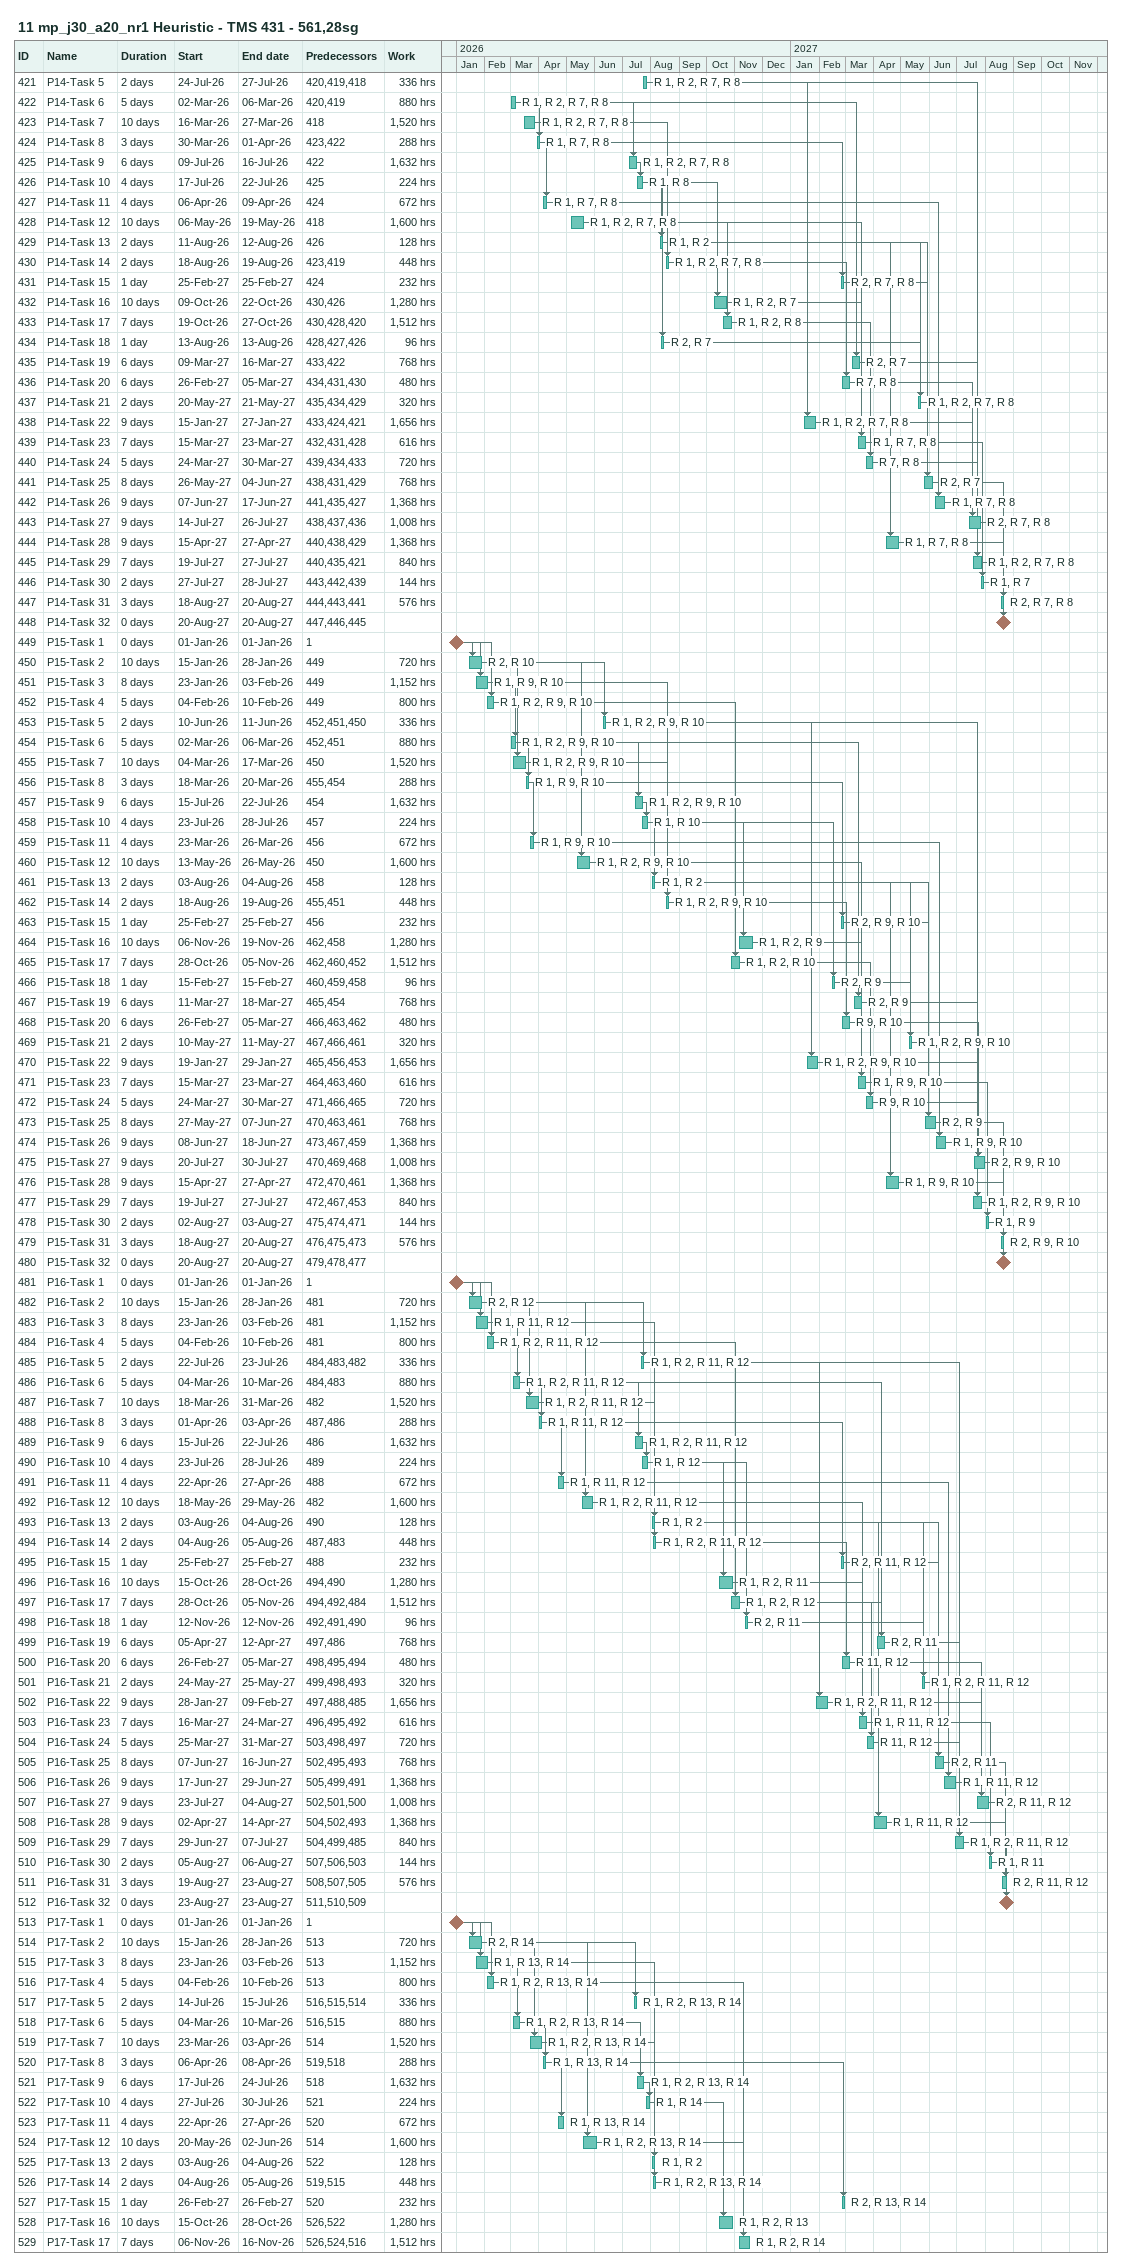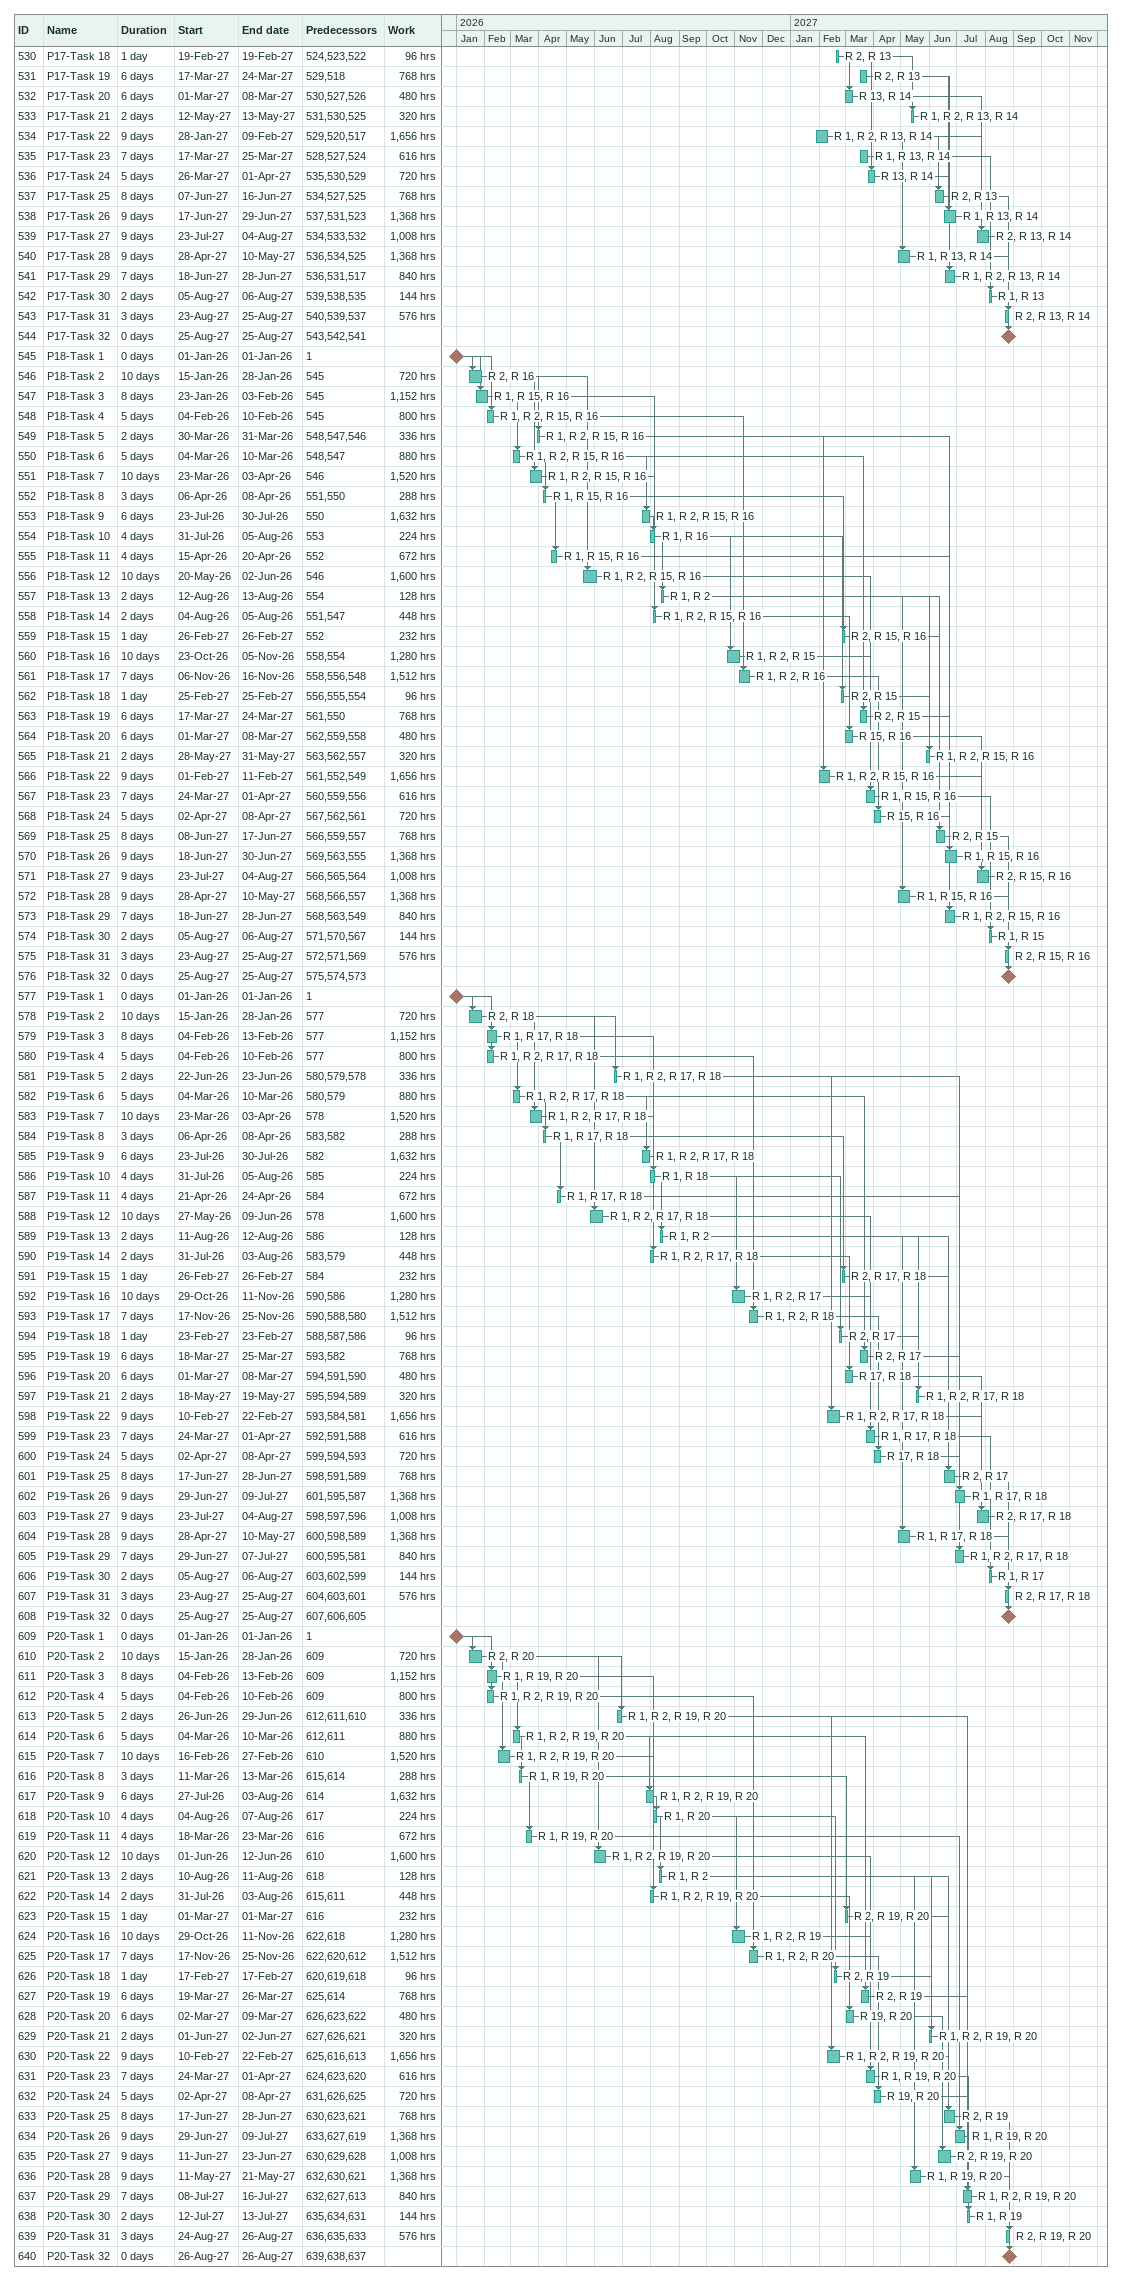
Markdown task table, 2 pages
11 mp_j30_a20_nr1 Heuristic - TMS 431 - 561,28sg

| ID | Task | Duration | Start | Finish | Predecessors | Resources | Work (h) |
|---|---|---|---|---|---|---|---|
| 421 | P14-Task 5 | 2d | 2026-07-24 | 2026-07-27 | 420, 419, 418 | R 1, R 2, R 7, R 8 | 336 |
| 422 | P14-Task 6 | 5d | 2026-03-02 | 2026-03-06 | 420, 419 | R 1, R 2, R 7, R 8 | 880 |
| 423 | P14-Task 7 | 10d | 2026-03-16 | 2026-03-27 | 418 | R 1, R 2, R 7, R 8 | 1520 |
| 424 | P14-Task 8 | 3d | 2026-03-30 | 2026-04-01 | 423, 422 | R 1, R 7, R 8 | 288 |
| 425 | P14-Task 9 | 6d | 2026-07-09 | 2026-07-16 | 422 | R 1, R 2, R 7, R 8 | 1632 |
| 426 | P14-Task 10 | 4d | 2026-07-17 | 2026-07-22 | 425 | R 1, R 8 | 224 |
| 427 | P14-Task 11 | 4d | 2026-04-06 | 2026-04-09 | 424 | R 1, R 7, R 8 | 672 |
| 428 | P14-Task 12 | 10d | 2026-05-06 | 2026-05-19 | 418 | R 1, R 2, R 7, R 8 | 1600 |
| 429 | P14-Task 13 | 2d | 2026-08-11 | 2026-08-12 | 426 | R 1, R 2 | 128 |
| 430 | P14-Task 14 | 2d | 2026-08-18 | 2026-08-19 | 423, 419 | R 1, R 2, R 7, R 8 | 448 |
| 431 | P14-Task 15 | 1d | 2027-02-25 | 2027-02-25 | 424 | R 2, R 7, R 8 | 232 |
| 432 | P14-Task 16 | 10d | 2026-10-09 | 2026-10-22 | 430, 426 | R 1, R 2, R 7 | 1280 |
| 433 | P14-Task 17 | 7d | 2026-10-19 | 2026-10-27 | 430, 428, 420 | R 1, R 2, R 8 | 1512 |
| 434 | P14-Task 18 | 1d | 2026-08-13 | 2026-08-13 | 428, 427, 426 | R 2, R 7 | 96 |
| 435 | P14-Task 19 | 6d | 2027-03-09 | 2027-03-16 | 433, 422 | R 2, R 7 | 768 |
| 436 | P14-Task 20 | 6d | 2027-02-26 | 2027-03-05 | 434, 431, 430 | R 7, R 8 | 480 |
| 437 | P14-Task 21 | 2d | 2027-05-20 | 2027-05-21 | 435, 434, 429 | R 1, R 2, R 7, R 8 | 320 |
| 438 | P14-Task 22 | 9d | 2027-01-15 | 2027-01-27 | 433, 424, 421 | R 1, R 2, R 7, R 8 | 1656 |
| 439 | P14-Task 23 | 7d | 2027-03-15 | 2027-03-23 | 432, 431, 428 | R 1, R 7, R 8 | 616 |
| 440 | P14-Task 24 | 5d | 2027-03-24 | 2027-03-30 | 439, 434, 433 | R 7, R 8 | 720 |
| 441 | P14-Task 25 | 8d | 2027-05-26 | 2027-06-04 | 438, 431, 429 | R 2, R 7 | 768 |
| 442 | P14-Task 26 | 9d | 2027-06-07 | 2027-06-17 | 441, 435, 427 | R 1, R 7, R 8 | 1368 |
| 443 | P14-Task 27 | 9d | 2027-07-14 | 2027-07-26 | 438, 437, 436 | R 2, R 7, R 8 | 1008 |
| 444 | P14-Task 28 | 9d | 2027-04-15 | 2027-04-27 | 440, 438, 429 | R 1, R 7, R 8 | 1368 |
| 445 | P14-Task 29 | 7d | 2027-07-19 | 2027-07-27 | 440, 435, 421 | R 1, R 2, R 7, R 8 | 840 |
| 446 | P14-Task 30 | 2d | 2027-07-27 | 2027-07-28 | 443, 442, 439 | R 1, R 7 | 144 |
| 447 | P14-Task 31 | 3d | 2027-08-18 | 2027-08-20 | 444, 443, 441 | R 2, R 7, R 8 | 576 |
| 448 | P14-Task 32 | 0d | 2027-08-20 | 2027-08-20 | 447, 446, 445 |  |  |
| 449 | P15-Task 1 | 0d | 2026-01-01 | 2026-01-01 | 1 |  |  |
| 450 | P15-Task 2 | 10d | 2026-01-15 | 2026-01-28 | 449 | R 2, R 10 | 720 |
| 451 | P15-Task 3 | 8d | 2026-01-23 | 2026-02-03 | 449 | R 1, R 9, R 10 | 1152 |
| 452 | P15-Task 4 | 5d | 2026-02-04 | 2026-02-10 | 449 | R 1, R 2, R 9, R 10 | 800 |
| 453 | P15-Task 5 | 2d | 2026-06-10 | 2026-06-11 | 452, 451, 450 | R 1, R 2, R 9, R 10 | 336 |
| 454 | P15-Task 6 | 5d | 2026-03-02 | 2026-03-06 | 452, 451 | R 1, R 2, R 9, R 10 | 880 |
| 455 | P15-Task 7 | 10d | 2026-03-04 | 2026-03-17 | 450 | R 1, R 2, R 9, R 10 | 1520 |
| 456 | P15-Task 8 | 3d | 2026-03-18 | 2026-03-20 | 455, 454 | R 1, R 9, R 10 | 288 |
| 457 | P15-Task 9 | 6d | 2026-07-15 | 2026-07-22 | 454 | R 1, R 2, R 9, R 10 | 1632 |
| 458 | P15-Task 10 | 4d | 2026-07-23 | 2026-07-28 | 457 | R 1, R 10 | 224 |
| 459 | P15-Task 11 | 4d | 2026-03-23 | 2026-03-26 | 456 | R 1, R 9, R 10 | 672 |
| 460 | P15-Task 12 | 10d | 2026-05-13 | 2026-05-26 | 450 | R 1, R 2, R 9, R 10 | 1600 |
| 461 | P15-Task 13 | 2d | 2026-08-03 | 2026-08-04 | 458 | R 1, R 2 | 128 |
| 462 | P15-Task 14 | 2d | 2026-08-18 | 2026-08-19 | 455, 451 | R 1, R 2, R 9, R 10 | 448 |
| 463 | P15-Task 15 | 1d | 2027-02-25 | 2027-02-25 | 456 | R 2, R 9, R 10 | 232 |
| 464 | P15-Task 16 | 10d | 2026-11-06 | 2026-11-19 | 462, 458 | R 1, R 2, R 9 | 1280 |
| 465 | P15-Task 17 | 7d | 2026-10-28 | 2026-11-05 | 462, 460, 452 | R 1, R 2, R 10 | 1512 |
| 466 | P15-Task 18 | 1d | 2027-02-15 | 2027-02-15 | 460, 459, 458 | R 2, R 9 | 96 |
| 467 | P15-Task 19 | 6d | 2027-03-11 | 2027-03-18 | 465, 454 | R 2, R 9 | 768 |
| 468 | P15-Task 20 | 6d | 2027-02-26 | 2027-03-05 | 466, 463, 462 | R 9, R 10 | 480 |
| 469 | P15-Task 21 | 2d | 2027-05-10 | 2027-05-11 | 467, 466, 461 | R 1, R 2, R 9, R 10 | 320 |
| 470 | P15-Task 22 | 9d | 2027-01-19 | 2027-01-29 | 465, 456, 453 | R 1, R 2, R 9, R 10 | 1656 |
| 471 | P15-Task 23 | 7d | 2027-03-15 | 2027-03-23 | 464, 463, 460 | R 1, R 9, R 10 | 616 |
| 472 | P15-Task 24 | 5d | 2027-03-24 | 2027-03-30 | 471, 466, 465 | R 9, R 10 | 720 |
| 473 | P15-Task 25 | 8d | 2027-05-27 | 2027-06-07 | 470, 463, 461 | R 2, R 9 | 768 |
| 474 | P15-Task 26 | 9d | 2027-06-08 | 2027-06-18 | 473, 467, 459 | R 1, R 9, R 10 | 1368 |
| 475 | P15-Task 27 | 9d | 2027-07-20 | 2027-07-30 | 470, 469, 468 | R 2, R 9, R 10 | 1008 |
| 476 | P15-Task 28 | 9d | 2027-04-15 | 2027-04-27 | 472, 470, 461 | R 1, R 9, R 10 | 1368 |
| 477 | P15-Task 29 | 7d | 2027-07-19 | 2027-07-27 | 472, 467, 453 | R 1, R 2, R 9, R 10 | 840 |
| 478 | P15-Task 30 | 2d | 2027-08-02 | 2027-08-03 | 475, 474, 471 | R 1, R 9 | 144 |
| 479 | P15-Task 31 | 3d | 2027-08-18 | 2027-08-20 | 476, 475, 473 | R 2, R 9, R 10 | 576 |
| 480 | P15-Task 32 | 0d | 2027-08-20 | 2027-08-20 | 479, 478, 477 |  |  |
| 481 | P16-Task 1 | 0d | 2026-01-01 | 2026-01-01 | 1 |  |  |
| 482 | P16-Task 2 | 10d | 2026-01-15 | 2026-01-28 | 481 | R 2, R 12 | 720 |
| 483 | P16-Task 3 | 8d | 2026-01-23 | 2026-02-03 | 481 | R 1, R 11, R 12 | 1152 |
| 484 | P16-Task 4 | 5d | 2026-02-04 | 2026-02-10 | 481 | R 1, R 2, R 11, R 12 | 800 |
| 485 | P16-Task 5 | 2d | 2026-07-22 | 2026-07-23 | 484, 483, 482 | R 1, R 2, R 11, R 12 | 336 |
| 486 | P16-Task 6 | 5d | 2026-03-04 | 2026-03-10 | 484, 483 | R 1, R 2, R 11, R 12 | 880 |
| 487 | P16-Task 7 | 10d | 2026-03-18 | 2026-03-31 | 482 | R 1, R 2, R 11, R 12 | 1520 |
| 488 | P16-Task 8 | 3d | 2026-04-01 | 2026-04-03 | 487, 486 | R 1, R 11, R 12 | 288 |
| 489 | P16-Task 9 | 6d | 2026-07-15 | 2026-07-22 | 486 | R 1, R 2, R 11, R 12 | 1632 |
| 490 | P16-Task 10 | 4d | 2026-07-23 | 2026-07-28 | 489 | R 1, R 12 | 224 |
| 491 | P16-Task 11 | 4d | 2026-04-22 | 2026-04-27 | 488 | R 1, R 11, R 12 | 672 |
| 492 | P16-Task 12 | 10d | 2026-05-18 | 2026-05-29 | 482 | R 1, R 2, R 11, R 12 | 1600 |
| 493 | P16-Task 13 | 2d | 2026-08-03 | 2026-08-04 | 490 | R 1, R 2 | 128 |
| 494 | P16-Task 14 | 2d | 2026-08-04 | 2026-08-05 | 487, 483 | R 1, R 2, R 11, R 12 | 448 |
| 495 | P16-Task 15 | 1d | 2027-02-25 | 2027-02-25 | 488 | R 2, R 11, R 12 | 232 |
| 496 | P16-Task 16 | 10d | 2026-10-15 | 2026-10-28 | 494, 490 | R 1, R 2, R 11 | 1280 |
| 497 | P16-Task 17 | 7d | 2026-10-28 | 2026-11-05 | 494, 492, 484 | R 1, R 2, R 12 | 1512 |
| 498 | P16-Task 18 | 1d | 2026-11-12 | 2026-11-12 | 492, 491, 490 | R 2, R 11 | 96 |
| 499 | P16-Task 19 | 6d | 2027-04-05 | 2027-04-12 | 497, 486 | R 2, R 11 | 768 |
| 500 | P16-Task 20 | 6d | 2027-02-26 | 2027-03-05 | 498, 495, 494 | R 11, R 12 | 480 |
| 501 | P16-Task 21 | 2d | 2027-05-24 | 2027-05-25 | 499, 498, 493 | R 1, R 2, R 11, R 12 | 320 |
| 502 | P16-Task 22 | 9d | 2027-01-28 | 2027-02-09 | 497, 488, 485 | R 1, R 2, R 11, R 12 | 1656 |
| 503 | P16-Task 23 | 7d | 2027-03-16 | 2027-03-24 | 496, 495, 492 | R 1, R 11, R 12 | 616 |
| 504 | P16-Task 24 | 5d | 2027-03-25 | 2027-03-31 | 503, 498, 497 | R 11, R 12 | 720 |
| 505 | P16-Task 25 | 8d | 2027-06-07 | 2027-06-16 | 502, 495, 493 | R 2, R 11 | 768 |
| 506 | P16-Task 26 | 9d | 2027-06-17 | 2027-06-29 | 505, 499, 491 | R 1, R 11, R 12 | 1368 |
| 507 | P16-Task 27 | 9d | 2027-07-23 | 2027-08-04 | 502, 501, 500 | R 2, R 11, R 12 | 1008 |
| 508 | P16-Task 28 | 9d | 2027-04-02 | 2027-04-14 | 504, 502, 493 | R 1, R 11, R 12 | 1368 |
| 509 | P16-Task 29 | 7d | 2027-06-29 | 2027-07-07 | 504, 499, 485 | R 1, R 2, R 11, R 12 | 840 |
| 510 | P16-Task 30 | 2d | 2027-08-05 | 2027-08-06 | 507, 506, 503 | R 1, R 11 | 144 |
| 511 | P16-Task 31 | 3d | 2027-08-19 | 2027-08-23 | 508, 507, 505 | R 2, R 11, R 12 | 576 |
| 512 | P16-Task 32 | 0d | 2027-08-23 | 2027-08-23 | 511, 510, 509 |  |  |
| 513 | P17-Task 1 | 0d | 2026-01-01 | 2026-01-01 | 1 |  |  |
| 514 | P17-Task 2 | 10d | 2026-01-15 | 2026-01-28 | 513 | R 2, R 14 | 720 |
| 515 | P17-Task 3 | 8d | 2026-01-23 | 2026-02-03 | 513 | R 1, R 13, R 14 | 1152 |
| 516 | P17-Task 4 | 5d | 2026-02-04 | 2026-02-10 | 513 | R 1, R 2, R 13, R 14 | 800 |
| 517 | P17-Task 5 | 2d | 2026-07-14 | 2026-07-15 | 516, 515, 514 | R 1, R 2, R 13, R 14 | 336 |
| 518 | P17-Task 6 | 5d | 2026-03-04 | 2026-03-10 | 516, 515 | R 1, R 2, R 13, R 14 | 880 |
| 519 | P17-Task 7 | 10d | 2026-03-23 | 2026-04-03 | 514 | R 1, R 2, R 13, R 14 | 1520 |
| 520 | P17-Task 8 | 3d | 2026-04-06 | 2026-04-08 | 519, 518 | R 1, R 13, R 14 | 288 |
| 521 | P17-Task 9 | 6d | 2026-07-17 | 2026-07-24 | 518 | R 1, R 2, R 13, R 14 | 1632 |
| 522 | P17-Task 10 | 4d | 2026-07-27 | 2026-07-30 | 521 | R 1, R 14 | 224 |
| 523 | P17-Task 11 | 4d | 2026-04-22 | 2026-04-27 | 520 | R 1, R 13, R 14 | 672 |
| 524 | P17-Task 12 | 10d | 2026-05-20 | 2026-06-02 | 514 | R 1, R 2, R 13, R 14 | 1600 |
| 525 | P17-Task 13 | 2d | 2026-08-03 | 2026-08-04 | 522 | R 1, R 2 | 128 |
| 526 | P17-Task 14 | 2d | 2026-08-04 | 2026-08-05 | 519, 515 | R 1, R 2, R 13, R 14 | 448 |
| 527 | P17-Task 15 | 1d | 2027-02-26 | 2027-02-26 | 520 | R 2, R 13, R 14 | 232 |
| 528 | P17-Task 16 | 10d | 2026-10-15 | 2026-10-28 | 526, 522 | R 1, R 2, R 13 | 1280 |
| 529 | P17-Task 17 | 7d | 2026-11-06 | 2026-11-16 | 526, 524, 516 | R 1, R 2, R 14 | 1512 |
| 530 | P17-Task 18 | 1d | 2027-02-19 | 2027-02-19 | 524, 523, 522 | R 2, R 13 | 96 |
| 531 | P17-Task 19 | 6d | 2027-03-17 | 2027-03-24 | 529, 518 | R 2, R 13 | 768 |
| 532 | P17-Task 20 | 6d | 2027-03-01 | 2027-03-08 | 530, 527, 526 | R 13, R 14 | 480 |
| 533 | P17-Task 21 | 2d | 2027-05-12 | 2027-05-13 | 531, 530, 525 | R 1, R 2, R 13, R 14 | 320 |
| 534 | P17-Task 22 | 9d | 2027-01-28 | 2027-02-09 | 529, 520, 517 | R 1, R 2, R 13, R 14 | 1656 |
| 535 | P17-Task 23 | 7d | 2027-03-17 | 2027-03-25 | 528, 527, 524 | R 1, R 13, R 14 | 616 |
| 536 | P17-Task 24 | 5d | 2027-03-26 | 2027-04-01 | 535, 530, 529 | R 13, R 14 | 720 |
| 537 | P17-Task 25 | 8d | 2027-06-07 | 2027-06-16 | 534, 527, 525 | R 2, R 13 | 768 |
| 538 | P17-Task 26 | 9d | 2027-06-17 | 2027-06-29 | 537, 531, 523 | R 1, R 13, R 14 | 1368 |
| 539 | P17-Task 27 | 9d | 2027-07-23 | 2027-08-04 | 534, 533, 532 | R 2, R 13, R 14 | 1008 |
| 540 | P17-Task 28 | 9d | 2027-04-28 | 2027-05-10 | 536, 534, 525 | R 1, R 13, R 14 | 1368 |
| 541 | P17-Task 29 | 7d | 2027-06-18 | 2027-06-28 | 536, 531, 517 | R 1, R 2, R 13, R 14 | 840 |
| 542 | P17-Task 30 | 2d | 2027-08-05 | 2027-08-06 | 539, 538, 535 | R 1, R 13 | 144 |
| 543 | P17-Task 31 | 3d | 2027-08-23 | 2027-08-25 | 540, 539, 537 | R 2, R 13, R 14 | 576 |
| 544 | P17-Task 32 | 0d | 2027-08-25 | 2027-08-25 | 543, 542, 541 |  |  |
| 545 | P18-Task 1 | 0d | 2026-01-01 | 2026-01-01 | 1 |  |  |
| 546 | P18-Task 2 | 10d | 2026-01-15 | 2026-01-28 | 545 | R 2, R 16 | 720 |
| 547 | P18-Task 3 | 8d | 2026-01-23 | 2026-02-03 | 545 | R 1, R 15, R 16 | 1152 |
| 548 | P18-Task 4 | 5d | 2026-02-04 | 2026-02-10 | 545 | R 1, R 2, R 15, R 16 | 800 |
| 549 | P18-Task 5 | 2d | 2026-03-30 | 2026-03-31 | 548, 547, 546 | R 1, R 2, R 15, R 16 | 336 |
| 550 | P18-Task 6 | 5d | 2026-03-04 | 2026-03-10 | 548, 547 | R 1, R 2, R 15, R 16 | 880 |
| 551 | P18-Task 7 | 10d | 2026-03-23 | 2026-04-03 | 546 | R 1, R 2, R 15, R 16 | 1520 |
| 552 | P18-Task 8 | 3d | 2026-04-06 | 2026-04-08 | 551, 550 | R 1, R 15, R 16 | 288 |
| 553 | P18-Task 9 | 6d | 2026-07-23 | 2026-07-30 | 550 | R 1, R 2, R 15, R 16 | 1632 |
| 554 | P18-Task 10 | 4d | 2026-07-31 | 2026-08-05 | 553 | R 1, R 16 | 224 |
| 555 | P18-Task 11 | 4d | 2026-04-15 | 2026-04-20 | 552 | R 1, R 15, R 16 | 672 |
| 556 | P18-Task 12 | 10d | 2026-05-20 | 2026-06-02 | 546 | R 1, R 2, R 15, R 16 | 1600 |
| 557 | P18-Task 13 | 2d | 2026-08-12 | 2026-08-13 | 554 | R 1, R 2 | 128 |
| 558 | P18-Task 14 | 2d | 2026-08-04 | 2026-08-05 | 551, 547 | R 1, R 2, R 15, R 16 | 448 |
| 559 | P18-Task 15 | 1d | 2027-02-26 | 2027-02-26 | 552 | R 2, R 15, R 16 | 232 |
| 560 | P18-Task 16 | 10d | 2026-10-23 | 2026-11-05 | 558, 554 | R 1, R 2, R 15 | 1280 |
| 561 | P18-Task 17 | 7d | 2026-11-06 | 2026-11-16 | 558, 556, 548 | R 1, R 2, R 16 | 1512 |
| 562 | P18-Task 18 | 1d | 2027-02-25 | 2027-02-25 | 556, 555, 554 | R 2, R 15 | 96 |
| 563 | P18-Task 19 | 6d | 2027-03-17 | 2027-03-24 | 561, 550 | R 2, R 15 | 768 |
| 564 | P18-Task 20 | 6d | 2027-03-01 | 2027-03-08 | 562, 559, 558 | R 15, R 16 | 480 |
| 565 | P18-Task 21 | 2d | 2027-05-28 | 2027-05-31 | 563, 562, 557 | R 1, R 2, R 15, R 16 | 320 |
| 566 | P18-Task 22 | 9d | 2027-02-01 | 2027-02-11 | 561, 552, 549 | R 1, R 2, R 15, R 16 | 1656 |
| 567 | P18-Task 23 | 7d | 2027-03-24 | 2027-04-01 | 560, 559, 556 | R 1, R 15, R 16 | 616 |
| 568 | P18-Task 24 | 5d | 2027-04-02 | 2027-04-08 | 567, 562, 561 | R 15, R 16 | 720 |
| 569 | P18-Task 25 | 8d | 2027-06-08 | 2027-06-17 | 566, 559, 557 | R 2, R 15 | 768 |
| 570 | P18-Task 26 | 9d | 2027-06-18 | 2027-06-30 | 569, 563, 555 | R 1, R 15, R 16 | 1368 |
| 571 | P18-Task 27 | 9d | 2027-07-23 | 2027-08-04 | 566, 565, 564 | R 2, R 15, R 16 | 1008 |
| 572 | P18-Task 28 | 9d | 2027-04-28 | 2027-05-10 | 568, 566, 557 | R 1, R 15, R 16 | 1368 |
| 573 | P18-Task 29 | 7d | 2027-06-18 | 2027-06-28 | 568, 563, 549 | R 1, R 2, R 15, R 16 | 840 |
| 574 | P18-Task 30 | 2d | 2027-08-05 | 2027-08-06 | 571, 570, 567 | R 1, R 15 | 144 |
| 575 | P18-Task 31 | 3d | 2027-08-23 | 2027-08-25 | 572, 571, 569 | R 2, R 15, R 16 | 576 |
| 576 | P18-Task 32 | 0d | 2027-08-25 | 2027-08-25 | 575, 574, 573 |  |  |
| 577 | P19-Task 1 | 0d | 2026-01-01 | 2026-01-01 | 1 |  |  |
| 578 | P19-Task 2 | 10d | 2026-01-15 | 2026-01-28 | 577 | R 2, R 18 | 720 |
| 579 | P19-Task 3 | 8d | 2026-02-04 | 2026-02-13 | 577 | R 1, R 17, R 18 | 1152 |
| 580 | P19-Task 4 | 5d | 2026-02-04 | 2026-02-10 | 577 | R 1, R 2, R 17, R 18 | 800 |
| 581 | P19-Task 5 | 2d | 2026-06-22 | 2026-06-23 | 580, 579, 578 | R 1, R 2, R 17, R 18 | 336 |
| 582 | P19-Task 6 | 5d | 2026-03-04 | 2026-03-10 | 580, 579 | R 1, R 2, R 17, R 18 | 880 |
| 583 | P19-Task 7 | 10d | 2026-03-23 | 2026-04-03 | 578 | R 1, R 2, R 17, R 18 | 1520 |
| 584 | P19-Task 8 | 3d | 2026-04-06 | 2026-04-08 | 583, 582 | R 1, R 17, R 18 | 288 |
| 585 | P19-Task 9 | 6d | 2026-07-23 | 2026-07-30 | 582 | R 1, R 2, R 17, R 18 | 1632 |
| 586 | P19-Task 10 | 4d | 2026-07-31 | 2026-08-05 | 585 | R 1, R 18 | 224 |
| 587 | P19-Task 11 | 4d | 2026-04-21 | 2026-04-24 | 584 | R 1, R 17, R 18 | 672 |
| 588 | P19-Task 12 | 10d | 2026-05-27 | 2026-06-09 | 578 | R 1, R 2, R 17, R 18 | 1600 |
| 589 | P19-Task 13 | 2d | 2026-08-11 | 2026-08-12 | 586 | R 1, R 2 | 128 |
| 590 | P19-Task 14 | 2d | 2026-07-31 | 2026-08-03 | 583, 579 | R 1, R 2, R 17, R 18 | 448 |
| 591 | P19-Task 15 | 1d | 2027-02-26 | 2027-02-26 | 584 | R 2, R 17, R 18 | 232 |
| 592 | P19-Task 16 | 10d | 2026-10-29 | 2026-11-11 | 590, 586 | R 1, R 2, R 17 | 1280 |
| 593 | P19-Task 17 | 7d | 2026-11-17 | 2026-11-25 | 590, 588, 580 | R 1, R 2, R 18 | 1512 |
| 594 | P19-Task 18 | 1d | 2027-02-23 | 2027-02-23 | 588, 587, 586 | R 2, R 17 | 96 |
| 595 | P19-Task 19 | 6d | 2027-03-18 | 2027-03-25 | 593, 582 | R 2, R 17 | 768 |
| 596 | P19-Task 20 | 6d | 2027-03-01 | 2027-03-08 | 594, 591, 590 | R 17, R 18 | 480 |
| 597 | P19-Task 21 | 2d | 2027-05-18 | 2027-05-19 | 595, 594, 589 | R 1, R 2, R 17, R 18 | 320 |
| 598 | P19-Task 22 | 9d | 2027-02-10 | 2027-02-22 | 593, 584, 581 | R 1, R 2, R 17, R 18 | 1656 |
| 599 | P19-Task 23 | 7d | 2027-03-24 | 2027-04-01 | 592, 591, 588 | R 1, R 17, R 18 | 616 |
| 600 | P19-Task 24 | 5d | 2027-04-02 | 2027-04-08 | 599, 594, 593 | R 17, R 18 | 720 |
| 601 | P19-Task 25 | 8d | 2027-06-17 | 2027-06-28 | 598, 591, 589 | R 2, R 17 | 768 |
| 602 | P19-Task 26 | 9d | 2027-06-29 | 2027-07-09 | 601, 595, 587 | R 1, R 17, R 18 | 1368 |
| 603 | P19-Task 27 | 9d | 2027-07-23 | 2027-08-04 | 598, 597, 596 | R 2, R 17, R 18 | 1008 |
| 604 | P19-Task 28 | 9d | 2027-04-28 | 2027-05-10 | 600, 598, 589 | R 1, R 17, R 18 | 1368 |
| 605 | P19-Task 29 | 7d | 2027-06-29 | 2027-07-07 | 600, 595, 581 | R 1, R 2, R 17, R 18 | 840 |
| 606 | P19-Task 30 | 2d | 2027-08-05 | 2027-08-06 | 603, 602, 599 | R 1, R 17 | 144 |
| 607 | P19-Task 31 | 3d | 2027-08-23 | 2027-08-25 | 604, 603, 601 | R 2, R 17, R 18 | 576 |
| 608 | P19-Task 32 | 0d | 2027-08-25 | 2027-08-25 | 607, 606, 605 |  |  |
| 609 | P20-Task 1 | 0d | 2026-01-01 | 2026-01-01 | 1 |  |  |
| 610 | P20-Task 2 | 10d | 2026-01-15 | 2026-01-28 | 609 | R 2, R 20 | 720 |
| 611 | P20-Task 3 | 8d | 2026-02-04 | 2026-02-13 | 609 | R 1, R 19, R 20 | 1152 |
| 612 | P20-Task 4 | 5d | 2026-02-04 | 2026-02-10 | 609 | R 1, R 2, R 19, R 20 | 800 |
| 613 | P20-Task 5 | 2d | 2026-06-26 | 2026-06-29 | 612, 611, 610 | R 1, R 2, R 19, R 20 | 336 |
| 614 | P20-Task 6 | 5d | 2026-03-04 | 2026-03-10 | 612, 611 | R 1, R 2, R 19, R 20 | 880 |
| 615 | P20-Task 7 | 10d | 2026-02-16 | 2026-02-27 | 610 | R 1, R 2, R 19, R 20 | 1520 |
| 616 | P20-Task 8 | 3d | 2026-03-11 | 2026-03-13 | 615, 614 | R 1, R 19, R 20 | 288 |
| 617 | P20-Task 9 | 6d | 2026-07-27 | 2026-08-03 | 614 | R 1, R 2, R 19, R 20 | 1632 |
| 618 | P20-Task 10 | 4d | 2026-08-04 | 2026-08-07 | 617 | R 1, R 20 | 224 |
| 619 | P20-Task 11 | 4d | 2026-03-18 | 2026-03-23 | 616 | R 1, R 19, R 20 | 672 |
| 620 | P20-Task 12 | 10d | 2026-06-01 | 2026-06-12 | 610 | R 1, R 2, R 19, R 20 | 1600 |
| 621 | P20-Task 13 | 2d | 2026-08-10 | 2026-08-11 | 618 | R 1, R 2 | 128 |
| 622 | P20-Task 14 | 2d | 2026-07-31 | 2026-08-03 | 615, 611 | R 1, R 2, R 19, R 20 | 448 |
| 623 | P20-Task 15 | 1d | 2027-03-01 | 2027-03-01 | 616 | R 2, R 19, R 20 | 232 |
| 624 | P20-Task 16 | 10d | 2026-10-29 | 2026-11-11 | 622, 618 | R 1, R 2, R 19 | 1280 |
| 625 | P20-Task 17 | 7d | 2026-11-17 | 2026-11-25 | 622, 620, 612 | R 1, R 2, R 20 | 1512 |
| 626 | P20-Task 18 | 1d | 2027-02-17 | 2027-02-17 | 620, 619, 618 | R 2, R 19 | 96 |
| 627 | P20-Task 19 | 6d | 2027-03-19 | 2027-03-26 | 625, 614 | R 2, R 19 | 768 |
| 628 | P20-Task 20 | 6d | 2027-03-02 | 2027-03-09 | 626, 623, 622 | R 19, R 20 | 480 |
| 629 | P20-Task 21 | 2d | 2027-06-01 | 2027-06-02 | 627, 626, 621 | R 1, R 2, R 19, R 20 | 320 |
| 630 | P20-Task 22 | 9d | 2027-02-10 | 2027-02-22 | 625, 616, 613 | R 1, R 2, R 19, R 20 | 1656 |
| 631 | P20-Task 23 | 7d | 2027-03-24 | 2027-04-01 | 624, 623, 620 | R 1, R 19, R 20 | 616 |
| 632 | P20-Task 24 | 5d | 2027-04-02 | 2027-04-08 | 631, 626, 625 | R 19, R 20 | 720 |
| 633 | P20-Task 25 | 8d | 2027-06-17 | 2027-06-28 | 630, 623, 621 | R 2, R 19 | 768 |
| 634 | P20-Task 26 | 9d | 2027-06-29 | 2027-07-09 | 633, 627, 619 | R 1, R 19, R 20 | 1368 |
| 635 | P20-Task 27 | 9d | 2027-06-11 | 2027-06-23 | 630, 629, 628 | R 2, R 19, R 20 | 1008 |
| 636 | P20-Task 28 | 9d | 2027-05-11 | 2027-05-21 | 632, 630, 621 | R 1, R 19, R 20 | 1368 |
| 637 | P20-Task 29 | 7d | 2027-07-08 | 2027-07-16 | 632, 627, 613 | R 1, R 2, R 19, R 20 | 840 |
| 638 | P20-Task 30 | 2d | 2027-07-12 | 2027-07-13 | 635, 634, 631 | R 1, R 19 | 144 |
| 639 | P20-Task 31 | 3d | 2027-08-24 | 2027-08-26 | 636, 635, 633 | R 2, R 19, R 20 | 576 |
| 640 | P20-Task 32 | 0d | 2027-08-26 | 2027-08-26 | 639, 638, 637 |  |  |
